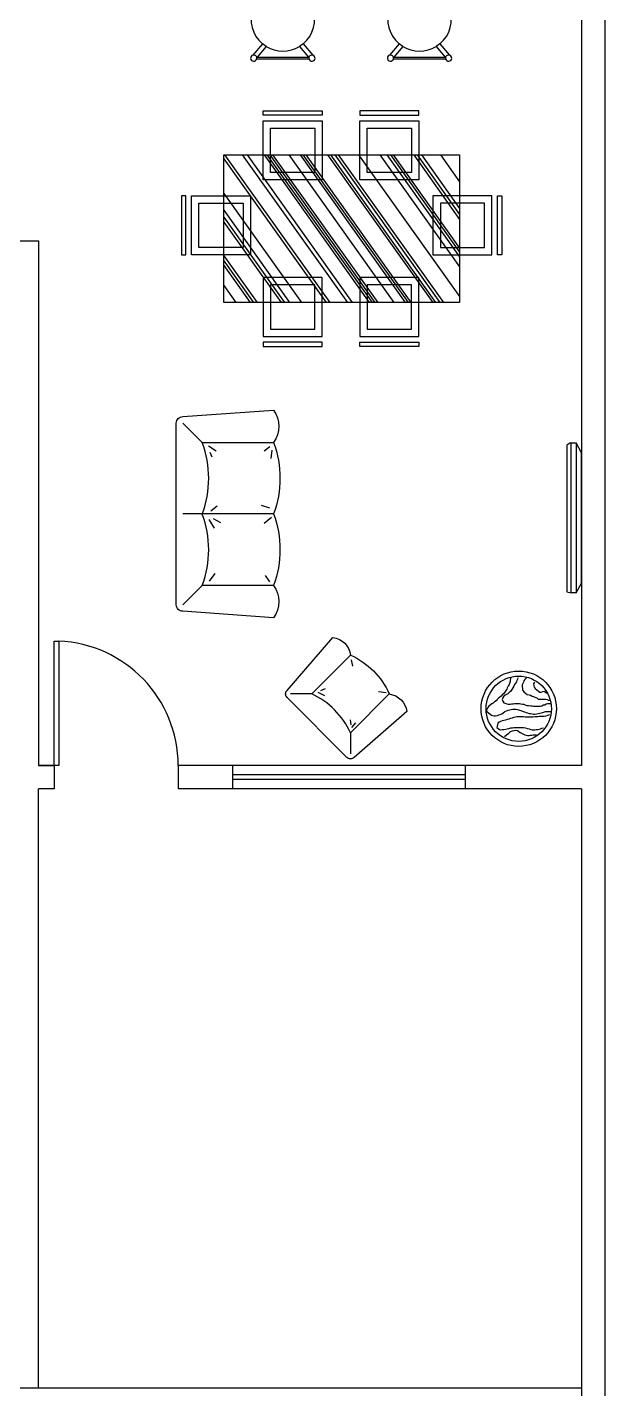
# Model space of a CAD drawing. Header units: metres. Extents: x 5374 to 27989, y 1840 to 7747.
# Drawn here: x 22505 to 22878, y 5423 to 6300 of the extents above; entities that cross this region are included whole.
import ezdxf

# ---------------------------------------------------------------- set-up
doc = ezdxf.new("R2010")
doc.units = ezdxf.units.M
for name, color, linetype in [('01', 1, 'Continuous'), ('02', 2, 'Continuous'), ('03', 3, 'Continuous'), ('06', 6, 'Continuous'), ('Block1', 1, 'Continuous'), ('Block2', 2, 'Continuous')]:
    doc.layers.add(name, color=color, linetype=linetype)

# ---------------------------------------------------------------- blocks, each defined once
blk = doc.blocks.new('Mesa018')
at = {"layer": 'Block1'}
for p, q in [((-80, 97.44), (-10.5, 0)), ((-79.43, 100), (-8.1, 0)), ((-67.47, 100), (3.86, 0)), ((-64.12, 100), (7.22, 0)), ((-52.63, 100), (18.7, 0)), ((-50.71, 100), (20.62, 0)), ((-48.8, 100), (22.53, 0)), ((-46.88, 100), (24.45, 0)), ((-35.87, 100), (35.46, 0)), ((-28.21, 100), (43.12, 0)), ((-26.3, 100), (45.03, 0)), ((-24.38, 100), (46.95, 0)), ((-9.54, 100), (61.79, 0)), ((-7.63, 100), (63.7, 0)), ((-4.75, 100), (66.58, 0)), ((-2.36, 100), (68.97, 0)), ((11.52, 100), (80, 4)), ((25.89, 100), (80, 24.14)), ((30.67, 100), (80, 30.85)), ((33.07, 100), (80, 34.2)), ((34.98, 100), (80, 36.89)), ((48.86, 100), (80, 56.35)), ((51.26, 100), (80, 59.71)), ((54.13, 100), (80, 63.73)), ((67.06, 100), (80, 81.85)), ((-80, 73.95), (-27.25, 0)), ((-80, 62.54), (-35.39, 0)), ((-80, 57.84), (-38.74, 0)), ((-80, 54.48), (-41.14, 0)), ((-80, 31.67), (-57.41, 0)), ((-80, 28.31), (-59.81, 0)), ((-80, 24.95), (-62.2, 0)), ((-80, 11.53), (-71.77, 0))]:
    blk.add_line(p, q, dxfattribs=at)
at = {"layer": 'Block2'}
for points in [[(-53.26, 126.94), (-53.26, 129.94), (-13.26, 129.94), (-13.26, 126.94)], [(12.32, 129.94), (12.32, 126.94), (52.32, 126.94), (52.32, 129.94)], [(-53.26, 83.13), (-53.26, 123.13), (-13.26, 123.13), (-13.26, 83.13)], [(52.32, 123.13), (52.32, 83.13), (12.32, 83.13), (12.32, 123.13)], [(-48.26, 118.13), (-18.26, 118.13), (-18.26, 88.13), (-48.26, 88.13)], [(17.32, 118.13), (47.32, 118.13), (47.32, 88.13), (17.32, 88.13)], [(80, 0), (-80, 0), (-80, 100), (80, 100)], [(-108.75, 32.24), (-105.75, 32.24), (-105.75, 72.24), (-108.75, 72.24)], [(-101.95, 32.24), (-101.95, 72.24), (-61.95, 72.24), (-61.95, 32.24)], [(-96.95, 37.24), (-96.95, 67.24), (-66.95, 67.24), (-66.95, 37.24)], [(101.95, 32.24), (101.95, 72.24), (61.95, 72.24), (61.95, 32.24)], [(96.95, 37.24), (96.95, 67.24), (66.95, 67.24), (66.95, 37.24)], [(108.75, 32.24), (105.75, 32.24), (105.75, 72.24), (108.75, 72.24)], [(-53.26, 16.87), (-53.26, -23.13), (-13.26, -23.13), (-13.26, 16.87)], [(-48.26, -18.13), (-18.26, -18.13), (-18.26, 11.87), (-48.26, 11.87)], [(52.32, -23.13), (52.32, 16.87), (12.32, 16.87), (12.32, -23.13)], [(17.32, -18.13), (47.32, -18.13), (47.32, 11.87), (17.32, 11.87)], [(-53.26, -26.94), (-53.26, -29.94), (-13.26, -29.94), (-13.26, -26.94)], [(12.32, -29.94), (12.32, -26.94), (52.32, -26.94), (52.32, -29.94)]]:
    blk.add_lwpolyline(points, close=True, dxfattribs=at)
blk = doc.blocks.new('MsCentro01')
at = {"layer": 'Block1'}
for p, q in [((-6.4, 25), (-6.9, 22.8)), ((-6.9, 22.8), (-6.9, 21.7)), ((-1.6, 22.5), (-1.9, 21.4)), ((-1.1, 23.6), (-1.6, 22.5)), ((-0.8, 24.7), (-1.1, 23.6)), ((4, 22.2), (3.7, 21.1)), ((4.8, 23.3), (4, 22.2)), ((6.2, 24.5), (4.8, 23.3)), ((-13.3, 11.1), (-13.9, 9.9)), ((-12.2, 11.9), (-13.3, 11.1)), ((-11.1, 13.3), (-12.2, 11.9)), ((-10.3, 14.4), (-11.1, 13.3)), ((-9.7, 11.3), (-10.8, 10.8)), ((-9.4, 15.5), (-10.3, 14.4)), ((-8.6, 11.9), (-9.7, 11.3)), ((-9.1, 16.6), (-9.4, 15.5)), ((-8.6, 17.8), (-9.1, 16.6)), ((-7.5, 13), (-8.6, 11.9)), ((-7.5, 19.4), (-8.3, 18)), ((-6.9, 21.7), (-7.5, 19.4)), ((-6.4, 14.1), (-7.5, 13)), ((-5.5, 15.2), (-6.4, 14.1)), ((-4.7, 16.6), (-5.5, 15.2)), ((-3.8, 18), (-4.7, 16.6)), ((-3.3, 19.2), (-3.8, 18)), ((-2.7, 20.3), (-3.3, 19.2)), ((-1.9, 21.4), (-2.7, 20.3)), ((3.7, 21.1), (2.6, 18.9)), ((2.6, 18.9), (2.6, 17.5)), ((2.6, 17.5), (2.9, 16.1)), ((2.9, 16.1), (3.1, 14.7)), ((3.1, 14.7), (4.3, 13.3)), ((4.3, 13.3), (5.4, 12.5)), ((5.4, 12.5), (6.8, 11.3)), ((6.8, 11.3), (8.2, 11.1)), ((8.2, 11.1), (9.3, 10.8)), ((12.6, 21.1), (11.8, 19.7)), ((11.8, 19.7), (12.1, 18.3)), ((12.1, 18.3), (12.4, 17.2)), ((12.4, 17.2), (13.2, 16.1)), ((13.2, 16.1), (14.3, 15)), ((14.3, 15), (15.7, 13.9)), ((15.7, 13.9), (16.8, 13.3)), ((16.8, 13.3), (17.9, 13.3)), ((17.9, 13.3), (19.1, 13.6)), ((19.1, 13.6), (20.2, 13.9)), ((20.2, 13.9), (21.3, 13.3)), ((21.3, 13.3), (22.4, 12.5)), ((-24.5, 1), (-25.1, -0.1)), ((-23.7, 2.1), (-24.5, 1)), ((-21.4, 3.8), (-23.7, 2.1)), ((-20.3, 4.4), (-21.4, 3.8)), ((-19.2, 5.5), (-20.3, 4.4)), ((-18.1, 6.3), (-19.2, 5.5)), ((-17.2, 7.4), (-18.1, 6.3)), ((-16.1, 8.3), (-17.2, 7.4)), ((-15, 9.1), (-16.1, 8.3)), ((-13.9, 9.9), (-15, 9.1)), ((-12.8, 8.8), (-13.1, 7.4)), ((-13.1, 7.4), (-12.8, 6)), ((-11.9, 9.9), (-12.8, 8.8)), ((-12.8, 6), (-11.9, 4.6)), ((-10.8, 10.8), (-11.9, 9.9)), ((-11.9, 4.6), (-10.8, 4.4)), ((-10.8, 4.4), (-9.4, 3.8)), ((-9.4, 3.8), (-8.3, 3.5)), ((-8.3, 3.5), (-6.9, 3.5)), ((-6.9, 3.5), (-5.8, 3.8)), ((-5.8, 3.8), (-4.4, 3.8)), ((-4.4, 3.8), (-3.3, 4.1)), ((-3.3, 4.1), (0.6, 4.1)), ((0.6, 4.1), (1.7, 3.8)), ((1.7, 3.8), (2.9, 3.5)), ((2.9, 3.5), (4, 3.5)), ((4, 3.5), (5.1, 3)), ((5.1, 3), (6.5, 2.7)), ((6.5, 2.7), (7.9, 2.7)), ((7.9, 2.7), (9.6, 2.4)), ((9.3, 10.8), (10.7, 9.9)), ((9.6, 2.4), (10.7, 2.4)), ((10.7, 9.9), (11.8, 9.7)), ((10.7, 2.4), (11.8, 2.1)), ((11.8, 9.7), (12.9, 9.1)), ((11.8, 2.1), (17.4, 2.1)), ((12.9, 9.1), (14.3, 8.6)), ((14.3, 8.6), (15.4, 7.7)), ((15.4, 7.7), (21.3, 7.7)), ((17.4, 2.1), (18.5, 2.4)), ((18.5, 2.4), (19.6, 3)), ((19.6, 3), (20.7, 3.2)), ((20.7, 3.2), (21.8, 3.8)), ((21.3, 7.7), (22.7, 7.4)), ((21.8, 3.8), (23, 4.1)), ((22.7, 7.4), (23.8, 6.9)), ((23, 4.1), (25.2, 4.1)), ((23.8, 6.9), (24.9, 6.6)), ((-25.1, -0.1), (-25.6, -1.2)), ((-25.6, -1.2), (-25.3, -2.3)), ((-25.3, -2.3), (-24.2, -3.2)), ((-24.2, -3.2), (-23.1, -4)), ((-23.1, -4), (-21.7, -5.1)), ((-21.7, -5.1), (-20.6, -5.4)), ((-20.6, -5.4), (-19.5, -5.7)), ((-19.5, -5.7), (-18.4, -5.7)), ((-18.4, -5.7), (-17, -5.4)), ((-17, -5.4), (-15.8, -4.8)), ((-15.6, -10.7), (-16.7, -11.5)), ((-15.8, -4.8), (-14.7, -4.6)), ((-14.5, -10.1), (-15.6, -10.7)), ((-14.7, -4.6), (-13.6, -4)), ((-13.1, -9.6), (-14.5, -10.1)), ((-13.6, -4), (-12.5, -3.2)), ((-11.9, -9.3), (-13.1, -9.6)), ((-12.5, -3.2), (-11.1, -2.3)), ((-10.5, -9), (-11.9, -9.3)), ((-11.1, -2.3), (-9.7, -1.8)), ((-9.1, -8.5), (-10.5, -9)), ((-9.7, -1.8), (-8.3, -1.2)), ((-8, -8.2), (-9.1, -8.5)), ((-8.3, -1.2), (-7.2, -0.9)), ((-6.6, -7.9), (-8, -8.2)), ((-7.2, -0.9), (-6.1, -0.7)), ((-5.2, -7.4), (-6.6, -7.9)), ((-6.1, -0.7), (-4.7, -0.4)), ((-4.1, -7.1), (-5.2, -7.4)), ((-4.7, -0.4), (-2.4, -0.4)), ((-2.7, -6.8), (-4.1, -7.1)), ((-1.6, -6.5), (-2.7, -6.8)), ((-2.4, -0.4), (-1.1, -0.7)), ((3.7, -6.5), (-1.6, -6.5)), ((-1.1, -0.7), (0.6, -1.2)), ((0.6, -1.2), (1.7, -1.5)), ((1.7, -1.5), (3.4, -2.1)), ((3.4, -2.1), (4.5, -2.6)), ((5.1, -6.8), (3.7, -6.5)), ((4.5, -2.6), (5.9, -2.9)), ((11.5, -6.8), (5.1, -6.8)), ((5.9, -2.9), (7, -3.2)), ((7, -3.2), (8.2, -3.7)), ((8.2, -3.7), (9.3, -3.7)), ((9.3, -3.7), (10.7, -4)), ((10.7, -4), (11.8, -4.3)), ((12.9, -6.5), (11.5, -6.8)), ((11.8, -4.3), (12.9, -4.3)), ((12.9, -4.3), (14.3, -4)), ((15.1, -6.5), (12.9, -6.5)), ((14.3, -4), (15.4, -3.7)), ((16.3, -6.2), (15.1, -6.5)), ((15.4, -3.7), (16.8, -3.4)), ((20.2, -6.2), (16.3, -6.2)), ((16.8, -3.4), (17.9, -3.2)), ((17.9, -3.2), (19.1, -2.9)), ((19.1, -2.9), (21.3, -2.3)), ((21.6, -6), (20.2, -6.2)), ((21.3, -2.3), (25.8, -2.3)), ((23, -5.4), (21.6, -6)), ((24.4, -4.8), (23, -5.4)), ((-17.2, -13.8), (-17.5, -14.9)), ((-17.5, -14.9), (-15.3, -16.6)), ((-16.7, -11.5), (-17.2, -13.8)), ((-15.3, -16.6), (-14.2, -16.8)), ((-14.2, -16.8), (-13.1, -16.6)), ((-13.1, -16.6), (-11.9, -16.6)), ((-11.9, -16.6), (-10.5, -16.3)), ((-11.4, -22.1), (-9.7, -20.8)), ((-10.5, -16.3), (-7.8, -15.7)), ((-9.7, -20.8), (-8, -19.4)), ((-8, -19.4), (-6.6, -18.2)), ((-7.8, -15.7), (-6.4, -15.2)), ((-6.6, -18.2), (-5, -17.7)), ((-6.4, -15.2), (-5, -15.2)), ((-5, -15.2), (-3.8, -14.9)), ((-5, -17.7), (-3.6, -17.4)), ((-3.8, -14.9), (3.7, -14.9)), ((-3.6, -17.4), (-2.2, -17.1)), ((-2.2, -17.1), (-1.1, -17.4)), ((-1.1, -17.4), (0.1, -18)), ((0.1, -18), (1.2, -18.8)), ((1.2, -18.8), (2.3, -19.4)), ((2.3, -19.4), (3.7, -20.2)), ((3.7, -14.9), (5.4, -15.2)), ((3.7, -20.2), (4.8, -20.8)), ((4.8, -20.8), (5.9, -21)), ((5.4, -15.2), (6.8, -15.7)), ((5.9, -21), (7, -21.3)), ((6.8, -15.7), (8.2, -16)), ((7, -21.3), (8.2, -21.3)), ((8.2, -16), (9.6, -16.6)), ((8.2, -21.3), (9.3, -21)), ((9.3, -21), (10.4, -21)), ((9.6, -16.6), (10.7, -16.8)), ((10.4, -21), (11.5, -20.8)), ((10.7, -16.8), (12.9, -16.8)), ((11.5, -20.8), (13.7, -20.8)), ((12.9, -16.8), (14, -16.6)), ((13.7, -20.8), (14, -21)), ((14, -16.6), (15.1, -16.6)), ((15.1, -16.6), (16.3, -16.3)), ((16.3, -16.3), (17.4, -16)), ((17.4, -16), (18.5, -15.4)), ((18.5, -15.4), (19.6, -15.2))]:
    blk.add_line(p, q, dxfattribs=at)
at = {"layer": 'Block2'}
for radius in [30, 26]:
    blk.add_circle((0, 0), radius, dxfattribs=at)
blk = doc.blocks.new('Cadeira059')
at = {"layer": 'Block2'}
for p, q in [((-13.16, 15.72), (-19.31, 23.08)), ((-16.59, 24.5), (-16.82, 24.5)), ((16.59, 24.5), (-16.82, 24.5)), ((-10.71, 17.48), (-16.59, 24.5)), ((10.71, 17.48), (16.59, 24.5)), ((13.16, 15.72), (19.31, 23.08)), ((16.59, 24.5), (16.82, 24.5)), ((-13.16, 15.72), (-10.71, 17.48)), ((10.71, 17.48), (13.16, 15.72))]:
    blk.add_line(p, q, dxfattribs=at)
blk.add_lwpolyline([(16.82, 25.5), (-0.48, 25.5), (-16.82, 25.5)], dxfattribs=at)
for centre, radius, start, end in [((-18.75, 25), 2, 14.47751, 253.79953), ((18.75, 25), 2, 286.20047, 165.52249), ((-18.75, 25), 2, 253.79953, 14.47751), ((0, 0), 20.5, 58.49458, 121.50542), ((18.75, 25), 2, 165.52249, 286.20047), ((0, 0), 20.5, 129.92039, 50.07961)]:
    blk.add_arc(centre, radius, start, end, dxfattribs=at)
blk = doc.blocks.new('Sofa002b')
at = {"layer": 'Block1'}
for p, q in [((-70.7, 0), (-70.7, 71.5)), ((72.3, 71.5), (72.3, 0)), ((-66.6, 64.3), (-58.7, 58.5)), ((-4.9, 64.8), (-13.4, 59.5)), ((-3.9, 60.6), (-7.6, 53.2)), ((4.1, 62.7), (8.8, 56.4)), ((62.6, 63.8), (57.9, 61.7)), ((68.9, 65.3), (64.2, 57.4)), ((-67.2, 3.7), (-60.8, 7.9)), ((-2.8, 2.1), (-8.6, 9.5)), ((6.7, 3.7), (9.3, 12.1)), ((64.7, 1.6), (56.3, 2.6)), ((67.9, 3.7), (63.7, 9.5))]:
    blk.add_line(p, q, dxfattribs=at)
for points in [[(-70.7, 71.5), (-90.2, 91)], [(0.8, 0), (0.8, 91)], [(72.3, 71.5), (91.8, 91)]]:
    blk.add_lwpolyline(points, dxfattribs=at)
for centre in [(-35, 166.8), (36.5, 166.8)]:
    blk.add_arc(centre, 101.8, 249.444, 290.556, dxfattribs=at)
at = {"layer": 'Block2'}
blk.add_lwpolyline([(0.8, 0, -0.181335), (-70.7, 0, -0.333333), (-103.2, 0), (-96.7, 91, -0.414214), (-90.2, 97.5), (91.8, 97.5, -0.414214), (98.3, 91), (104.8, 0, -0.333333), (72.3, 0, -0.181335)], format="xyb", close=True, dxfattribs=at)
blk = doc.blocks.new('Sofa002a')
at = {"layer": 'Block1'}
for p, q in [((-27, 4.9), (-27, 59.9)), ((-24.3, 55.2), (-23.9, 49.1)), ((28, 59.9), (28, 4.9)), ((-21.9, 54), (-17.8, 50.7)), ((24.8, 54.4), (17.9, 52)), ((24, 51.1), (21.9, 46.3)), ((-23.9, 6.5), (-17.8, 11)), ((24.4, 7.8), (18.7, 11.4))]:
    blk.add_line(p, q, dxfattribs=at)
for points in [[(-27, 59.9), (-42, 74.9)], [(28, 59.9), (43, 74.9)]]:
    blk.add_lwpolyline(points, dxfattribs=at)
blk.add_arc((0.5, 133.3), 78.3, 249.444, 290.556, dxfattribs=at)
at = {"layer": 'Block2'}
blk.add_lwpolyline([(28, 4.9, -0.181335), (-27, 4.9, -0.333333), (-52, 4.9), (-47, 74.9, -0.414214), (-42, 79.9), (43, 79.9, -0.414214), (48, 74.9), (53, 4.9, -0.333333)], format="xyb", close=True, dxfattribs=at)

msp = doc.modelspace()

# ---------------------------------------------------------------- linework, layer by layer
at = {"color": 8, "linetype": 'Continuous'}
for p, q in [((22853.353, 6030.674), (22853.353, 5936.173)), ((22855.998, 6031.99), (22859.383, 6031.99)), ((22855.998, 5935.447), (22855.998, 6031.99)), ((22853.353, 5936.173), (22855.998, 5935.447)), ((22859.383, 5935.447), (22855.998, 5935.447))]:
    msp.add_line(p, q, dxfattribs=at)
msp.add_line((22512.769, 5423.456), (22862.769, 5423.456))
msp.add_lwpolyline([(22862.769, 6025.675), (22859.383, 6031.99), (22859.383, 5935.447), (22862.769, 5941.761)], close=True, dxfattribs=at)
msp.add_arc((22857.49, 6025.67), 6.493, 103.290848, 129.585577, dxfattribs=at)
at = {"layer": '01'}
msp.add_arc((22522.666, 5824.268), 80.103, 0.030396, 87.780223, dxfattribs=at)
msp.add_arc((22522.666, 5824.268), 80.103, 0.030396, 87.780223, dxfattribs=at)
at = {"layer": '02'}
for p, q in [((22787.769, 5824.31), (22637.769, 5824.31)), ((22787.769, 5809.31), (22637.769, 5809.31))]:
    msp.add_line(p, q, dxfattribs=at)
msp.add_lwpolyline([(22522.769, 5824.31), (22522.769, 5904.31), (22525.769, 5904.31), (22525.769, 5824.31)], close=True, dxfattribs=at)
at = {"layer": '03'}
for p, q in [((22787.769, 5818.31), (22637.769, 5818.31)), ((22787.769, 5815.31), (22637.769, 5815.31))]:
    msp.add_line(p, q, dxfattribs=at)
at = {"layer": '06'}
for p, q in [((22877.769, 7437.901), (22877.769, 5055.171)), ((22862.769, 6556.786), (22862.769, 5824.31)), ((22522.769, 5824.31), (22512.769, 5824.31)), ((22522.769, 5824.31), (22522.769, 5809.31)), ((22637.769, 5824.31), (22602.769, 5824.31)), ((22602.769, 5824.31), (22602.769, 5809.31)), ((22637.769, 5824.31), (22637.769, 5809.31)), ((22862.769, 5824.31), (22787.769, 5824.31)), ((22522.769, 5809.31), (22512.769, 5809.31)), ((22512.769, 5423.456), (22512.769, 5809.31)), ((22637.769, 5809.31), (22602.769, 5809.31)), ((22862.769, 5809.31), (22787.769, 5809.31)), ((22862.769, 5809.31), (22862.769, 5070.171)), ((22373.578, 5423.456), (22512.769, 5423.456))]:
    msp.add_line(p, q, dxfattribs=at)
at = {"layer": '06', "ltscale": 1000000.0}
msp.add_line((22787.769, 5824.31), (22787.769, 5809.31), dxfattribs=at)
at = {"layer": '06'}
msp.add_lwpolyline([(22487.769, 6162.261), (22512.769, 6162.261), (22512.769, 5824.31), (22522.769, 5824.31)], dxfattribs=at)

# ---------------------------------------------------------------- block references
at = {"layer": '06', "rotation": 180}
for p in [(22670.241, 6304.874), (22758.363, 6304.874)]:
    msp.add_blockref('Cadeira059', p, dxfattribs=at)
at = {"layer": '06', "xscale": 0.95, "yscale": 0.95}
msp.add_blockref('Mesa018', (22708.175, 6122.496), dxfattribs=at)
at = {"layer": '06', "xscale": 0.6429479326416185, "yscale": 0.6429479326416185, "zscale": 0.6429479326416185}
for name, p, rotation in [('Sofa002b', (22664.237, 5985.758), 90), ('Sofa002a', (22728.848, 5884.866), 134.9673853483739)]:
    msp.add_blockref(name, p, dxfattribs=dict(at, rotation=rotation))
at = {"layer": '06', "xscale": 0.8092670056596327, "yscale": 0.8092670056596327, "zscale": 0.8092670056596327}
msp.add_blockref('MsCentro01', (22822.303, 5860.829), dxfattribs=at)

doc.saveas('drawing.dxf')
